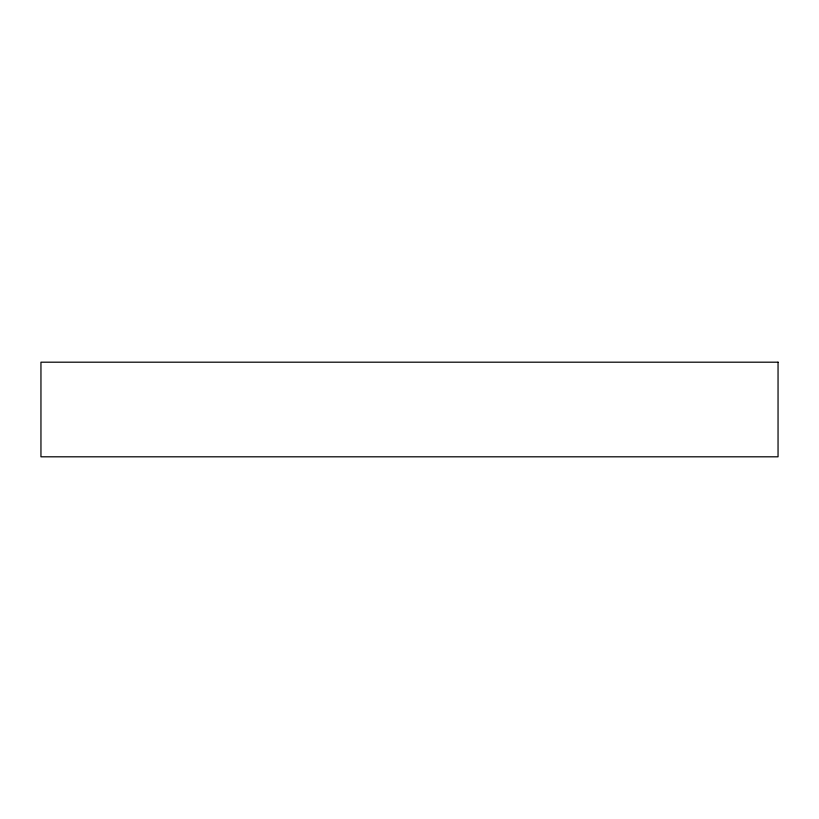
<?xml version="1.0" encoding="UTF-8"?>
<svg xmlns="http://www.w3.org/2000/svg" width="819" height="819" viewBox="0 0 819 819"><rect width="100%" height="100%" fill="white"/><g stroke="black" fill="none" stroke-linecap="round" stroke-linejoin="round"><path stroke-width="1.23" d="M778.05 362.193L40.95 362.193L40.95 456.807L778.05 456.807L778.05 362.193"/></g></svg>
